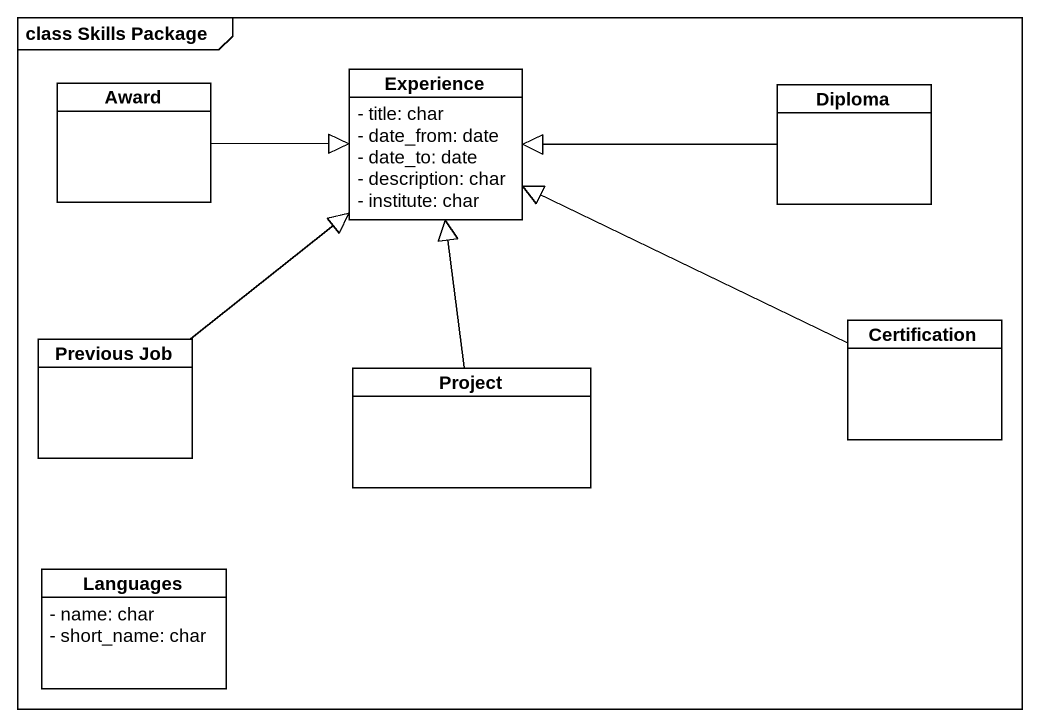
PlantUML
@startuml
mainframe class Skills Package
hide circle
hide empty members
skinparam classAttributeIconSize 0
class Experience {
  - title: char
  - date_from: date
  - date_to: date
  - description: char
  - institute: char
}
class Award
class Diploma
class "Previous Job" as Previous_Job
class Project
class Certification
class Languages {
  - name: char
  - short_name: char
}
Award -right-|> Experience
Diploma -left-|> Experience
Previous_Job -up-|> Experience
Project -up-|> Experience
Certification -left-|> Experience
@enduml
